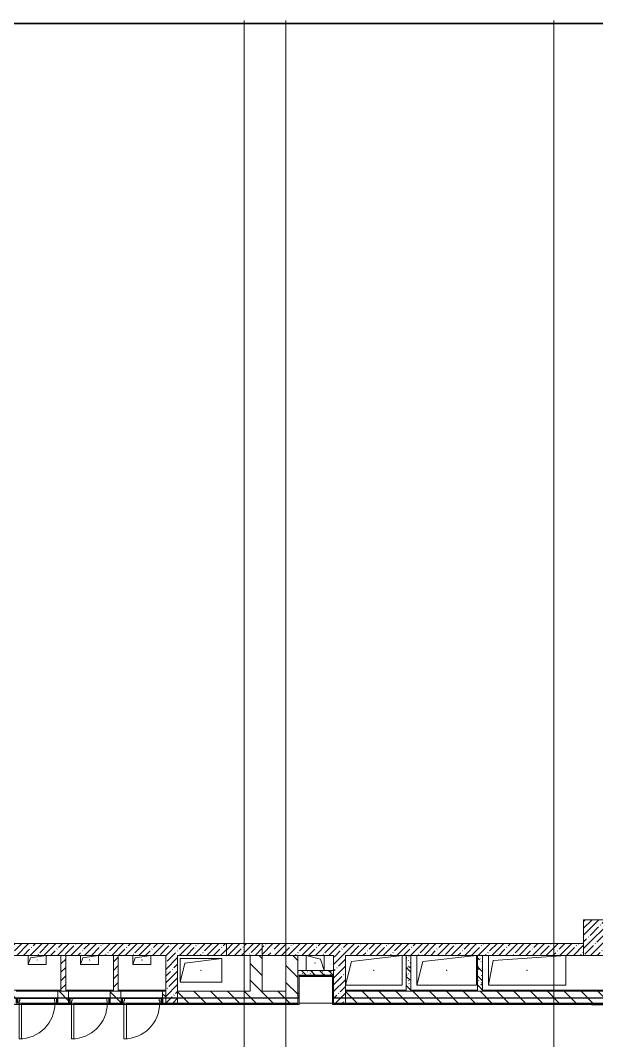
# Model space of a CAD drawing. Header units: millimetres. Extents: x -1113 to 415037, y -3642 to 354837.
# Drawn here: x 345925 to 355605, y 10271 to 27398 of the extents above; entities that cross this region are included whole.
import ezdxf

# ---------------------------------------------------------------- set-up
doc = ezdxf.new("R2010")
doc.units = ezdxf.units.MM
for name, color, linetype, lineweight in [('A-AREA-BNDY', 7, 'Continuous', 5), ('A-DETL-2', 7, 'Continuous', 5), ('A-DOOR-2', 7, 'Continuous', 5), ('A-DOOR-FRAM-2', 7, 'Continuous', 5), ('A-FLOR', 7, 'Continuous', 9), ('A-GENM', 7, 'Continuous', 9), ('A-WALL', 7, 'Continuous', 5), ('I-WALL', 7, 'Continuous', 5), ('S-COLS', 7, 'Continuous', 9), ('S-COLS-1', 7, 'Continuous', 5), ('Оси', 7, 'Continuous', 9)]:
    doc.layers.add(name, color=color, linetype=linetype, lineweight=lineweight)
doc.layers.add('A-AREA-PATT-3', color=7, linetype='Continuous', lineweight=5, true_color=0xe6fae8, transparency=1)
for name, color, linetype, lineweight, true_color in [('A-DOOR-1', 7, 'Continuous', 5, 0xc0c0c0), ('A-DOOR-FRAM-1', 7, 'Continuous', 5, 0xc0c0c0), ('A-WALL-1', 9, 'Continuous', 5, 0x808080), ('A-WALL-FNSH-1', 9, 'Continuous', 5, 0x808080)]:
    doc.layers.add(name, color=color, linetype=linetype, lineweight=lineweight, true_color=true_color)
pattern_1 = [(135, (289227.4, 1e-08), (-141.42136, -141.42136), [])]
pattern_2 = [(45, (289227.4, 1e-08), (-114.04925, 114.04925), []), (45, (289341.45, 1e-08), (-114.04925, 114.04925), [201.612, -40.322, 6.706, -33.617])]
pattern_3 = [(135, (289227.4, 1e-08), (-150.8683, -150.8683), [213.36, -35.56, 7.112, -35.56]), (135, (289227.4, 150.77), (-150.8683, -150.8683), []), (50, (289227.4, 1e-08), (255.0577, -22.3145), [26.67, -293.37]), (355, (289227.4, 1e-08), (-49.3404, 267.4791), [21.336, -234.696]), (100.451, (289248.66, -1.86), (205.7195, 245.1636), [22.666, -249.326]), (46.184, (289227.4, 71.12), (379.511, -58.86), [40.005, -440.055]), (96.636, (289259.03, 66.2), (332.3634, 346.399), [33.999, -373.989]), (351.184, (289227.4, 71.12), (332.3669, 346.3953), [32.004, -352.044]), (21, (289262.96, 53.34), (212.2602, -143.1711), [26.67, -293.37]), (326, (289262.96, 53.34), (86.5224, 257.8632), [21.336, -234.696]), (71.451, (289280.65, 41.4), (298.78395, 114.6901), [22.666, -249.326]), (37.5, (289227.4, 1e-08), (4.32385, 118.37751), [6.706, -225.146, 6.706, -231.546, -235.585]), (37.5, (289227.4, 1e-08), (4.32385, 118.37751), [-470.103, 6.706, -228.879]), (7.5, (289227.4, 1e-08), (93.54758, 140.2533), [6.706, -129.134, 6.706, -219.812, -89.789]), (7.5, (289227.4, 1e-08), (93.54758, 140.2533), [-362.356, 6.706, -83.083]), (327.5, (289148.1, 1e-08), (189.82734, -8.02019), [6.706, -82.194, 6.706, -270.662, -368.046]), (327.5, (289148.1, 1e-08), (189.82734, -8.02019), [-366.268, 6.706, -361.34]), (317.5, (289112.54, 1e-08), (207.38114, 35.59764), [6.706, -108.864, 6.706, -177.495, -261.366]), (317.5, (289112.54, 1e-08), (207.38114, 35.59764), [-299.771, 6.706, -254.66])]
pattern_4 = [(45, (289227.4, 1e-08), (-70.71068, 70.71068), [])]
pattern_5 = [(135, (1951.41, 164.685), (-14.14214, -14.14214), []), (225, (1951.41, 164.685), (14.14214, -14.14214), [])]
pattern_6 = [(45, (-171.384, 164.685), (-14.1421, 14.1421), []), (135, (-171.384, 164.685), (-14.1421, -14.1421), [])]
pattern_7 = [(0, (289227.4, 1e-08), (243.84, 60.96), [20.117, -162.763, 20.117, -162.763, -975.36]), (0, (289227.4, 1e-08), (243.84, 60.96), [-365.76, 20.117, -345.643, 20.117, -162.763, -426.72]), (0, (289227.4, 1e-08), (243.84, 60.96), [-914.4, 20.117, -101.803, 20.117, -284.683]), (120, (289318.84, 30.48), (-174.71291, 180.691634), [20.117, -162.763, 20.117, -162.763, -975.36]), (120, (289318.84, 30.48), (-174.71291, 180.691634), [-365.76, 20.117, -345.643, 20.117, -162.763, -426.72]), (120, (289318.84, 30.48), (-174.71291, 180.691634), [-914.4, 20.117, -101.803, 20.117, -284.683]), (240, (289349.32, 152.4), (-69.12709, -241.651634), [20.117, -162.763, 20.117, -162.763, -975.36]), (240, (289349.32, 152.4), (-69.12709, -241.651634), [-365.76, 20.117, -345.643, 20.117, -162.763, -426.72]), (240, (289349.32, 152.4), (-69.12709, -241.651634), [-914.4, 20.117, -101.803, 20.117, -284.683])]

# ---------------------------------------------------------------- blocks, each defined once
blk = doc.blocks.new('BSC_Колонна _Прямоугольная - 600х600-23205240-Объем проектирования 3 этажа')
at = {"layer": 'S-COLS-1'}
h = blk.add_hatch(dxfattribs=at)
h.set_pattern_fill('FP_20', color=256, style=0, pattern_type=2)
h.set_pattern_definition([(45, (-66460, -12000), (-114.04925, 114.04925), []), (45, (-66345.95, -12000), (-114.04925, 114.04925), [201.613, -40.323, 6.706, -33.617])])
h.paths.add_polyline_path([(100, -300), (300, -300), (300, 300), (-300, 300), (-300, -300)])
for p, q in [((300, 300), (60, 300)), ((300, -300), (300, 300)), ((-300, -100), (-300, -300)), ((-300, -300), (300, -300))]:
    blk.add_line(p, q, dxfattribs=at)
blk = doc.blocks.new('BSC_Колонна _Прямоугольная - 600х600-V537-Объем проектирования 3 этажа')
at = {"layer": 'S-COLS-1'}
h = blk.add_hatch(dxfattribs=at)
h.set_pattern_fill('FP_69', color=256, style=0, pattern_type=2)
h.set_pattern_definition([(45, (-60460, -12000), (-114.04925, 114.04925), []), (45, (-60345.95, -12000), (-114.04925, 114.04925), [201.613, -40.323, 6.706, -33.617])])
h.paths.add_polyline_path([(100, -300), (300, -300), (300, -100), (-300, -100), (-300, -300), (86, -300)])
for p, q in [((-300, -100), (-300, -300)), ((300, -300), (300, -100)), ((-300, -300), (300, -300))]:
    blk.add_line(p, q, dxfattribs=at)
blk = doc.blocks.new('GM_Отверстие прямоугольное _в плите_ - Отверстие-21619835-Объем проектирования 3 этажа')
at = {"layer": 'A-GENM'}
for p, q in [((-125, 150), (125, 150)), ((125, 150), (-125, 150)), ((-125, -150), (-62.5, 87.5)), ((-62.5, 87.5), (125, 150)), ((125, -150), (-125, -150)), ((-125, -150), (125, -150))]:
    blk.add_line(p, q, dxfattribs=at)
for start, end in [(360, 180), (180, 360)]:
    blk.add_arc((0, 0), 2.5, start, end, dxfattribs=at)
blk = doc.blocks.new('110_Дверь_СКБ_1Ст - д-18 700x2100h_Технический шкаф ЭОМ и СС-V593-Объем проектирования 3 этажа')
at = {"layer": 'A-DOOR-2'}
h = blk.add_hatch(dxfattribs=at)
h.set_pattern_fill('FP_121', color=256, style=0, pattern_type=2)
h.set_pattern_definition(pattern_5)
h.paths.add_polyline_path([(362.5, 100), (337.5, 100), (337.5, 20), (362.5, 20), (362.5, 46.1)])
at = {"layer": 'A-DOOR-FRAM-2'}
h = blk.add_hatch(dxfattribs=at)
h.set_pattern_fill('FP_122', color=256, style=0, pattern_type=2)
h.set_pattern_definition(pattern_6)
h.paths.add_polyline_path([(-337.5, 100), (-337.5, 20), (-312.5, 20), (-312.5, 100)])
at = {"layer": 'A-DOOR-1'}
for p, q in [((312.5, 700), (272.5, 700)), ((272.5, 700), (272.5, 100)), ((312.5, 100), (312.5, 700)), ((272.5, 100), (312.5, 100))]:
    blk.add_line(p, q, dxfattribs=at)
blk.add_arc((312.5, 100), 600, 90, 180, dxfattribs=at)
at = {"layer": 'A-DOOR-FRAM-1'}
for p, q in [((-312.5, 100), (-337.5, 100)), ((-337.5, 100), (-337.5, 20)), ((-337.5, 20), (-312.5, 20)), ((-287.5, 100), (-312.5, 100)), ((-312.5, 100), (-312.5, 20)), ((-312.5, 20), (-312.5, 100)), ((-312.5, 20), (-277.5, 20)), ((-287.5, 60), (-287.5, 100)), ((-287.5, 100), (272.5, 100)), ((-277.5, 60), (-287.5, 60)), ((-277.5, 20), (-277.5, 60)), ((302.5, 20), (-277.5, 20)), ((312.5, 60), (302.5, 60)), ((302.5, 60), (302.5, 20)), ((302.5, 20), (337.5, 20)), ((312.5, 100), (312.5, 60)), ((337.5, 100), (312.5, 100)), ((337.5, 20), (337.5, 100)), ((362.5, 100), (337.5, 100)), ((337.5, 100), (337.5, 20)), ((337.5, 20), (362.5, 20)), ((362.5, 20), (362.5, 100))]:
    blk.add_line(p, q, dxfattribs=at)
blk = doc.blocks.new('110_Дверь_СКБ_1Ст - д-18 700x2100h_Технический шкаф ЭОМ и СС-V592-Объем проектирования 3 этажа')
at = {"layer": 'A-DOOR-2'}
h = blk.add_hatch(dxfattribs=at)
h.set_pattern_fill('FP_121', color=256, style=0, pattern_type=2)
h.set_pattern_definition(pattern_5)
h.paths.add_polyline_path([(362.5, 100), (337.5, 100), (337.5, 20), (362.5, 20), (362.5, 97.2)])
at = {"layer": 'A-DOOR-FRAM-2'}
h = blk.add_hatch(dxfattribs=at)
h.set_pattern_fill('FP_122', color=256, style=0, pattern_type=2)
h.set_pattern_definition(pattern_6)
h.paths.add_polyline_path([(-337.5, 100), (-337.5, 20), (-312.5, 20), (-312.5, 100)])
at = {"layer": 'A-DOOR-1'}
for p, q in [((312.5, 700), (272.5, 700)), ((272.5, 700), (272.5, 100)), ((312.5, 100), (312.5, 700)), ((272.5, 100), (312.5, 100))]:
    blk.add_line(p, q, dxfattribs=at)
blk.add_arc((312.5, 100), 600, 90, 180, dxfattribs=at)
at = {"layer": 'A-DOOR-FRAM-1'}
for p, q in [((-312.5, 100), (-337.5, 100)), ((-337.5, 100), (-337.5, 20)), ((-337.5, 20), (-312.5, 20)), ((-287.5, 100), (-312.5, 100)), ((-312.5, 100), (-312.5, 20)), ((-312.5, 20), (-312.5, 100)), ((-312.5, 20), (-277.5, 20)), ((-287.5, 60), (-287.5, 100)), ((-287.5, 100), (272.5, 100)), ((-277.5, 60), (-287.5, 60)), ((-277.5, 20), (-277.5, 60)), ((302.5, 20), (-277.5, 20)), ((312.5, 60), (302.5, 60)), ((302.5, 60), (302.5, 20)), ((302.5, 20), (337.5, 20)), ((312.5, 100), (312.5, 60)), ((337.5, 100), (312.5, 100)), ((337.5, 20), (337.5, 100)), ((362.5, 100), (337.5, 100)), ((337.5, 100), (337.5, 20)), ((337.5, 20), (362.5, 20)), ((362.5, 20), (362.5, 100))]:
    blk.add_line(p, q, dxfattribs=at)
blk = doc.blocks.new('GM_Отверстие прямоугольное _в плите_ - Отверстие-21620300-Объем проектирования 3 этажа')
at = {"layer": 'A-GENM'}
for p, q in [((-150, -75), (-150, 75)), ((-150, 75), (-150, -75)), ((-150, -75), (-112.5, 37.5)), ((-112.5, 37.5), (150, 75)), ((150, 75), (150, -75)), ((150, -75), (150, 75)), ((150, -75), (-150, -75)), ((-150, -75), (150, -75))]:
    blk.add_line(p, q, dxfattribs=at)
for start, end in [(360, 180), (180, 360)]:
    blk.add_arc((0, 0), 2.5, start, end, dxfattribs=at)
blk = doc.blocks.new('GM_Отверстие прямоугольное _в плите_ - Отверстие-21955552-Объем проектирования 3 этажа')
at = {"layer": 'A-GENM'}
for p, q in [((-350, -200), (-350, 200)), ((-350, 200), (350, 200)), ((350, 200), (-350, 200)), ((-350, 200), (-350, -200)), ((-270, 120), (350, 200)), ((350, 200), (350, -200)), ((350, -200), (350, 200)), ((-350, -200), (-270, 120)), ((350, -200), (-350, -200)), ((-350, -200), (350, -200))]:
    blk.add_line(p, q, dxfattribs=at)
for start, end in [(360, 180), (180, 360)]:
    blk.add_arc((0, 0), 2.5, start, end, dxfattribs=at)
blk = doc.blocks.new('GM_Отверстие прямоугольное _в плите_ - Отверстие-21990363-Объем проектирования 3 этажа')
at = {"layer": 'A-GENM'}
for p, q in [((-375, 150), (475, 250)), ((475, 250), (475, -250)), ((475, -250), (475, 250)), ((-475, -250), (-375, 150)), ((475, -250), (-475, -250)), ((-475, -250), (475, -250))]:
    blk.add_line(p, q, dxfattribs=at)
for start, end in [(360, 180), (180, 360)]:
    blk.add_arc((0, 0), 2.5, start, end, dxfattribs=at)
blk = doc.blocks.new('GM_Отверстие прямоугольное _в плите_ - Отверстие-V612-Объем проектирования 3 этажа')
at = {"layer": 'A-GENM'}
for p, q in [((-500, -250), (-500, 250)), ((-500, 250), (-500, -250)), ((-400, 150), (500, 250)), ((500, 250), (500, -250)), ((500, -250), (500, 250)), ((-500, -250), (-400, 150)), ((500, -250), (-500, -250)), ((-500, -250), (500, -250))]:
    blk.add_line(p, q, dxfattribs=at)
for start, end in [(360, 180), (180, 360)]:
    blk.add_arc((0, 0), 2.5, start, end, dxfattribs=at)
blk = doc.blocks.new('GM_Отверстие прямоугольное _в плите_ - Отверстие-21971738-Объем проектирования 3 этажа')
at = {"layer": 'A-GENM'}
for p, q in [((-650, -250), (-650, 250)), ((-650, 250), (-650, -250)), ((-567, 167), (650, 250)), ((650, 250), (650, -250)), ((650, -250), (650, 250)), ((-650, -250), (-567, 167)), ((650, -250), (-650, -250)), ((-650, -250), (650, -250))]:
    blk.add_line(p, q, dxfattribs=at)
for start, end in [(360, 180), (180, 360)]:
    blk.add_arc((0, 0), 2.5, start, end, dxfattribs=at)

msp = doc.modelspace()

# ---------------------------------------------------------------- hatches: boundary and pattern name
at = {"layer": 'A-AREA-PATT-3'}
h = msp.add_hatch(color=256, dxfattribs=at)
h.paths.add_polyline_path([(337657, 7885), (337657, 7920), (337587, 7920), (337587, 7885)])
h.paths.add_polyline_path([(340087, 7885), (340087, 7920), (339152, 7920), (339152, 7885), (340087, 7885)])
h.paths.add_polyline_path([(339022, 7885), (339022, 7920), (338952, 7920), (338952, 7885)])
h.paths.add_polyline_path([(327987, 7921), (327987, 7921), (327987, 7980), (327967, 7981), (327967, 8000), (327903, 8000), (327903, 8050), (327867, 8050), (327867, 7921), (327967, 7921)])
h.paths.add_polyline_path([(327903, 10080), (327903, 10130), (327987, 10130), (327987, 10210), (327867, 10210), (327867, 10080)])
h.paths.add_polyline_path([(362737, 10869), (363247, 10869), (363247, 10874), (362736, 10874), (362736, 10869)])
h.paths.add_polyline_path([(356023, 10869), (356023, 10874), (355523, 10874), (355523, 10869), (356021, 10869)])
at = {"layer": 'I-WALL'}
h = msp.add_hatch(dxfattribs=at)
h.set_pattern_fill('FP_1', color=256, style=0, pattern_type=2)
h.set_pattern_definition(pattern_2)
h.paths.add_polyline_path([(355387, 11700), (355387, 11900), (349987, 11900), (349987, 11700), (355212, 11700)])
h.paths.add_polyline_path([(344927, 11700), (349387, 11700), (349387, 11900), (343987, 11900), (343987, 11700), (344727, 11700)])
h = msp.add_hatch(dxfattribs=at)
h.set_pattern_fill('FP_22', color=256, style=0, pattern_type=2)
h.set_pattern_definition(pattern_4)
h.paths.add_polyline_path([(346607, 11100), (346687, 11100), (346687, 11700), (346607, 11700), (346607, 11110)])
h = msp.add_hatch(dxfattribs=at)
h.set_pattern_fill('FP_22', color=256, style=0, pattern_type=2)
h.set_pattern_definition(pattern_4)
h.paths.add_polyline_path([(347567, 11100), (347567, 11700), (347487, 11700), (347487, 11100)])
h = msp.add_hatch(dxfattribs=at)
h.set_pattern_fill('FP_1', color=256, style=0, pattern_type=2)
h.set_pattern_definition(pattern_2)
h.paths.add_polyline_path([(348567, 10900), (348567, 11700), (348367, 11700), (348367, 10900)])
h = msp.add_hatch(dxfattribs=at)
h.set_pattern_fill('FP_23', color=256, style=0, pattern_type=2)
h.set_pattern_definition(pattern_1)
h.paths.add_polyline_path([(349987, 11100), (349987, 11700), (349787, 11700), (349787, 11100)])
h = msp.add_hatch(dxfattribs=at)
h.set_pattern_fill('FP_23', color=256, style=0, pattern_type=2)
h.set_pattern_definition(pattern_1)
h.paths.add_polyline_path([(350387, 10900), (350587, 10900), (350587, 11700), (350387, 11700), (350387, 11100)])
h = msp.add_hatch(dxfattribs=at)
h.set_pattern_fill('FP_1', color=256, style=0, pattern_type=2)
h.set_pattern_definition(pattern_2)
h.paths.add_polyline_path([(351187, 10900), (351387, 10900), (351387, 11700), (351187, 11700), (351187, 11100)])
h = msp.add_hatch(dxfattribs=at)
h.set_pattern_fill('FP_41', color=256, style=0, pattern_type=2)
h.set_pattern_definition(pattern_3)
h.paths.add_polyline_path([(352487, 11100), (352487, 11700), (352407, 11700), (352407, 11100)])
h = msp.add_hatch(dxfattribs=at)
h.set_pattern_fill('FP_41', color=256, style=0, pattern_type=2)
h.set_pattern_definition(pattern_3)
h.paths.add_polyline_path([(353687, 11100), (353687, 11700), (353607, 11700), (353607, 11100)])
h = msp.add_hatch(dxfattribs=at)
h.set_pattern_fill('FP_41', color=256, style=0, pattern_type=2)
h.set_pattern_definition(pattern_3)
h.paths.add_polyline_path([(351187, 11370), (351187, 11450), (350587, 11450), (350587, 11370), (351167, 11370)])
h = msp.add_hatch(dxfattribs=at)
h.set_pattern_fill('FP_191', color=256, style=0, pattern_type=2)
h.set_pattern_definition(pattern_7)
h.paths.add_polyline_path([(350587, 11350), (351166, 11350), (351166, 11370), (350587, 11370)])
h = msp.add_hatch(dxfattribs=at)
h.set_pattern_fill('FP_191', color=256, style=0, pattern_type=2)
h.set_pattern_definition(pattern_7)
h.paths.add_polyline_path([(350607, 10880), (350607, 11349), (350587, 11349), (350587, 10880)])
h = msp.add_hatch(dxfattribs=at)
h.set_pattern_fill('FP_191', color=256, style=0, pattern_type=2)
h.set_pattern_definition(pattern_7)
h.paths.add_polyline_path([(351187, 10900), (351187, 11370), (351167, 11370), (351167, 10900)])
h = msp.add_hatch(dxfattribs=at)
h.set_pattern_fill('FP_23', color=256, style=0, pattern_type=2)
h.set_pattern_definition(pattern_1)
h.paths.add_polyline_path([(333987, 10900), (340937, 10900), (340937, 11100), (333987, 11100)])
h.paths.add_polyline_path([(349787, 10900), (350387, 10900), (350387, 11100), (348567, 11100), (348567, 10900), (349773, 10900)])
h.paths.add_polyline_path([(345675, 10900), (345855, 10900), (345855, 11100), (345675, 11100), (345675, 10943)])
h.paths.add_polyline_path([(344334, 10900), (344727, 10900), (344727, 11100), (341137, 11100), (341137, 10900), (343987, 10900)])
h.paths.add_polyline_path([(344927, 10900), (344975, 10900), (344975, 11100), (344927, 11100)])
h.paths.add_polyline_path([(346735, 10900), (346735, 11100), (346555, 11100), (346555, 10900)])
h.paths.add_polyline_path([(348367, 10900), (348367, 11100), (348315, 11100), (348315, 10900)])
h.paths.add_polyline_path([(347567, 10900), (347615, 10900), (347615, 11100), (347435, 11100), (347435, 10900), (347487, 10900)])
h = msp.add_hatch(dxfattribs=at)
h.set_pattern_fill('FP_23', color=256, style=0, pattern_type=2)
h.set_pattern_definition(pattern_1)
h.paths.add_polyline_path([(351949, 10900), (351987, 10900), (351987, 11100), (351387, 11100), (351387, 10900)])
h = msp.add_hatch(dxfattribs=at)
h.set_pattern_fill('FP_23', color=256, style=0, pattern_type=2)
h.set_pattern_definition(pattern_1)
h.paths.add_polyline_path([(355787, 10900), (355787, 11100), (351987, 11100), (351987, 10900), (355212, 10900)])
h = msp.add_hatch(dxfattribs=at)
h.set_pattern_fill('FP_191', color=256, style=0, pattern_type=2)
h.set_pattern_definition(pattern_7)
h.paths.add_polyline_path([(349787, 10880), (350587, 10880), (350587, 10900), (348315, 10900), (348315, 10880), (349773, 10880)])
h.paths.add_polyline_path([(347598, 10880), (347615, 10880), (347615, 10900), (347435, 10900), (347435, 10880), (347567, 10880)])
h.paths.add_polyline_path([(331607, 10880), (344975, 10880), (344975, 10900), (331607, 10900)])
h.paths.add_polyline_path([(345675, 10880), (345855, 10880), (345855, 10900), (345675, 10900)])
h.paths.add_polyline_path([(346735, 10880), (346735, 10900), (346555, 10900), (346555, 10880), (346687, 10880)])
h = msp.add_hatch(dxfattribs=at)
h.set_pattern_fill('FP_191', color=256, style=0, pattern_type=2)
h.set_pattern_definition(pattern_7)
h.paths.add_polyline_path([(355523, 10880), (355987, 10880), (355987, 10900), (351167, 10900), (351167, 10880), (355212, 10880)])

# ---------------------------------------------------------------- linework, layer by layer
msp.add_lwpolyline([(351166, 10988), (364707, 10988), (364707, 7900), (327767, 7900), (327767, 10988), (350608, 10988)])
at = {"layer": 'A-AREA-BNDY', "flags": 128}
msp.add_lwpolyline([(364687, 9179), (364687, 10619), (364686, 10619), (364686, 10879), (363247, 10879), (363247, 10869), (362739, 10869), (362736, 10869), (362589, 10869), (356166, 10869), (356023, 10869), (356018, 10869), (355523, 10869), (355523, 10879), (351166, 10879), (351166, 11349), (350608, 11349), (350608, 10879), (331628, 10879)], dxfattribs=at)
at = {"layer": 'A-DETL-2'}
for p, q in [((355747, 27340), (331147, 27340)), ((355387, 11900), (355387, 12300)), ((355387, 12300), (355747, 12300)), ((332007, 11900), (355387, 11900))]:
    msp.add_line(p, q, dxfattribs=at)
at = {"layer": 'A-FLOR'}
for p, q in [((350607, 11350), (351166, 11350)), ((350607, 10880), (350607, 11349)), ((351166, 11350), (351166, 10880)), ((345807, 11120), (346607, 11120)), ((346687, 11120), (347487, 11120)), ((347567, 11120), (348367, 11120)), ((348367, 11120), (348367, 11100)), ((351387, 11120), (352407, 11120)), ((352487, 11120), (353607, 11120)), ((353687, 11120), (355787, 11120)), ((345945, 10880), (346785, 10880)), ((346825, 10880), (347665, 10880)), ((347705, 10880), (350607, 10880)), ((350607, 10900), (351166, 10900)), ((351167, 10880), (355523, 10880))]:
    msp.add_line(p, q, dxfattribs=at)
at = {"layer": 'A-WALL'}
for p, q in [((343987, 27350), (347087, 27350)), ((348187, 27350), (349087, 27350)), ((351187, 27350), (352087, 27350)), ((351187, 10900), (351187, 11700)), ((351187, 11370), (350587, 11370)), ((351166, 11350), (351167, 11350)), ((351167, 10880), (351167, 11350)), ((346555, 11100), (346735, 11100)), ((347435, 11100), (347615, 11100)), ((346555, 10900), (346735, 10900)), ((347435, 10900), (347615, 10900)), ((348367, 10900), (348315, 10900)), ((350587, 10900), (348367, 10900)), ((355523, 10879), (355523, 10880))]:
    msp.add_line(p, q, dxfattribs=at)
at = {"layer": 'A-WALL-1'}
for p, q in [((344927, 11700), (348367, 11700)), ((346607, 11700), (346607, 11100)), ((346687, 11100), (346687, 11700)), ((347487, 11700), (347487, 11100)), ((347567, 11100), (347567, 11700)), ((348367, 11700), (348367, 10900)), ((348567, 10900), (348567, 11700)), ((348567, 11700), (349387, 11700)), ((349787, 11700), (349787, 11100)), ((349987, 11100), (349987, 11700)), ((349987, 11700), (351187, 11700)), ((350387, 11700), (350387, 11100)), ((350587, 11700), (350587, 10900)), ((351387, 10900), (351387, 11700)), ((351387, 11700), (355387, 11700)), ((352407, 11700), (352407, 11100)), ((352487, 11100), (352487, 11700)), ((353607, 11700), (353607, 11100)), ((353687, 11100), (353687, 11700)), ((351187, 11450), (350587, 11450)), ((350607, 11349), (350607, 11350)), ((346555, 11100), (346555, 10980)), ((346735, 10980), (346735, 11100)), ((347435, 11100), (347435, 10980)), ((347615, 10980), (347615, 11100)), ((348367, 11100), (348315, 11100)), ((348315, 11100), (348315, 10980)), ((349787, 11100), (348567, 11100)), ((350387, 11100), (349987, 11100)), ((355787, 11100), (351387, 11100)), ((346555, 10900), (346555, 10880)), ((346735, 10880), (346735, 10900)), ((347435, 10900), (347435, 10880)), ((347615, 10880), (347615, 10900)), ((348315, 10900), (348315, 10880)), ((351187, 10900), (355987, 10900))]:
    msp.add_line(p, q, dxfattribs=at)
at = {"layer": 'A-WALL-FNSH-1'}
for p, q in [((348187, 27350), (347087, 27350)), ((347087, 27350), (347087, 27340)), ((348187, 27340), (348187, 27350)), ((351187, 27350), (349087, 27350)), ((349087, 27350), (349087, 27340)), ((351187, 27340), (351187, 27350)), ((356337, 27350), (352087, 27350)), ((352087, 27350), (352087, 27340)), ((350608, 11349), (351166, 11349)), ((350608, 10879), (350608, 11349)), ((346555, 10880), (346555, 10879)), ((346555, 10879), (346735, 10879)), ((346735, 10879), (346735, 10880)), ((347435, 10880), (347435, 10879)), ((347435, 10879), (347615, 10879)), ((347615, 10879), (347615, 10880)), ((348315, 10880), (348315, 10879)), ((348315, 10879), (350608, 10879)), ((351166, 10879), (355523, 10879)), ((351166, 10880), (351166, 10879)), ((355523, 10881), (351167, 10881)), ((355523, 10880), (355523, 10881)), ((356023, 10880), (355523, 10880)), ((355523, 10879), (355523, 10869)), ((355523, 10869), (356023, 10869))]:
    msp.add_line(p, q, dxfattribs=at)
at = {"layer": 'I-WALL'}
for p, q in [((345855, 11100), (346555, 11100)), ((346735, 11100), (347435, 11100)), ((347615, 11100), (348315, 11100)), ((346555, 10879), (345945, 10879)), ((346785, 10879), (346735, 10879)), ((347435, 10879), (346825, 10879)), ((347665, 10879), (347615, 10879)), ((348315, 10879), (347705, 10879))]:
    msp.add_line(p, q, dxfattribs=at)
at = {"layer": 'Оси'}
for points in [[(349687, -1906), (349687, 3094), (349687, 22398), (349687, 27398)], [(350824, -1906), (350824, -1316), (350387, -636), (350387, 4364), (350387, 22398), (350387, 27398)], [(354887, -1906), (354887, 3094), (354887, 22398), (354887, 27398)]]:
    msp.add_lwpolyline(points, dxfattribs=at)

# ---------------------------------------------------------------- block references
at = {"layer": 'A-DOOR-1', "rotation": 180}
for name, p in [('110_Дверь_СКБ_1Ст - д-18 700x2100h_Технический шкаф ЭОМ и СС-V593-Объем проектирования 3 этажа', (346218, 11000)), ('110_Дверь_СКБ_1Ст - д-18 700x2100h_Технический шкаф ЭОМ и СС-V593-Объем проектирования 3 этажа', (347098, 11000)), ('110_Дверь_СКБ_1Ст - д-18 700x2100h_Технический шкаф ЭОМ и СС-V592-Объем проектирования 3 этажа', (347978, 11000))]:
    msp.add_blockref(name, p, dxfattribs=at)
at = {"layer": 'A-GENM'}
for name, p in [('GM_Отверстие прямоугольное _в плите_ - Отверстие-21620300-Объем проектирования 3 этажа', (346207, 11625)), ('GM_Отверстие прямоугольное _в плите_ - Отверстие-21620300-Объем проектирования 3 этажа', (347087, 11625)), ('GM_Отверстие прямоугольное _в плите_ - Отверстие-21620300-Объем проектирования 3 этажа', (347967, 11625)), ('GM_Отверстие прямоугольное _в плите_ - Отверстие-21955552-Объем проектирования 3 этажа', (348957, 11450)), ('GM_Отверстие прямоугольное _в плите_ - Отверстие-21990363-Объем проектирования 3 этажа', (351862, 11450)), ('GM_Отверстие прямоугольное _в плите_ - Отверстие-V612-Объем проектирования 3 этажа', (353087, 11450)), ('GM_Отверстие прямоугольное _в плите_ - Отверстие-21971738-Объем проектирования 3 этажа', (354437, 11450))]:
    msp.add_blockref(name, p, dxfattribs=at)
at = {"layer": 'A-GENM', "rotation": 270}
msp.add_blockref('GM_Отверстие прямоугольное _в плите_ - Отверстие-21619835-Объем проектирования 3 этажа', (350877, 11575), dxfattribs=at)
at = {"layer": 'S-COLS'}
for name, p in [('BSC_Колонна _Прямоугольная - 600х600-23205240-Объем проектирования 3 этажа', (355687, 12000)), ('BSC_Колонна _Прямоугольная - 600х600-V537-Объем проектирования 3 этажа', (349687, 12000))]:
    msp.add_blockref(name, p, dxfattribs=at)

doc.saveas('drawing.dxf')
